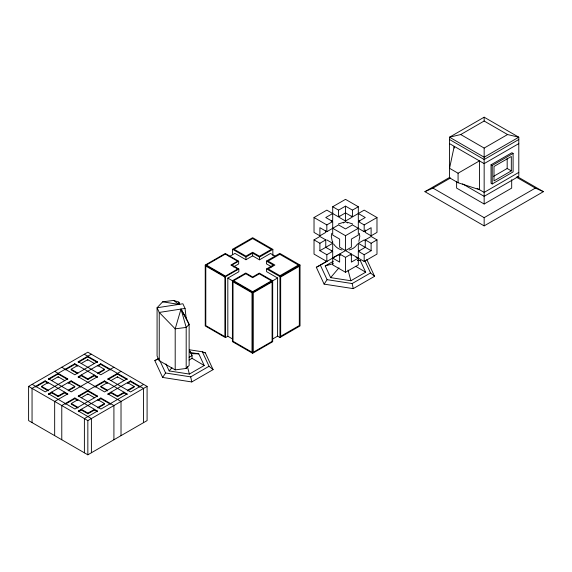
<?xml version="1.0" encoding="UTF-8"?>
<svg xmlns="http://www.w3.org/2000/svg" width="572" height="572" viewBox="0 0 572 572"><rect width="100%" height="100%" fill="white"/><g stroke="black" fill="none" stroke-linecap="round" stroke-linejoin="round"><path stroke-width="0.86" d="M331.781 233.312L331.295 236.322L332.253 241.391M358.851 241.391L359.802 236.322L359.316 233.312M189.353 349.778L202.331 351.78L205.291 352.81L213.099 369.634L191.77 381.946L162.634 377.434L165.601 372.987L159.996 360.918M366.774 259.488L374.581 276.312L353.253 288.624L324.117 284.12L327.084 279.672L320.363 265.186L338.724 254.583L340.454 254.847M357.471 243.987C355.548 246.882 352.595 249.299 349.113 249.964M165.901 363.928L169.155 370.935L171.929 367.674M333.362 261.232L325.218 265.937L330.637 277.62L338.967 267.832M179.78 304.275L178.771 302.102L173.652 300.414L162.648 301.83L157.078 307.757L157.078 355.991L159.245 360.667L175.196 369.877L186.186 368.461L189.132 365.472L189.132 324.424L186.136 317.96L181.002 309.066L175.196 328.828L175.196 369.877M232.454 338.917L227.828 336.25L225.454 337.616L205.234 325.94L205.234 265.05L225.289 253.468L238.667 261.19L238.667 263.928L233.469 266.931M232.568 254.561L232.568 249.27L252.631 237.687L272.851 249.363L272.851 255.541M229.115 256.735L234.935 253.375L245.946 259.731L252.631 255.87L259.481 259.824L270.484 253.468L275.111 256.142M462.598 183.898L484.155 196.346L518.797 176.34L518.797 137.201L484.155 117.196L449.513 137.201L449.549 177.82L458.072 182.74L479.436 189.675L479.436 160.889L458.072 173.223L449.549 168.304L454.225 146.332L454.225 148.076M325.761 230.795L325.761 232.425L319.898 235.807L314.028 232.425L314.028 217.524L326.834 210.131L338.567 216.902L345.502 212.898L352.445 216.902L364.178 210.131L376.984 217.524L376.984 232.425L371.114 235.807L365.251 232.425L365.251 229.987M331.159 221.178L332.704 220.292L332.704 206.742L345.502 199.349L358.308 206.742L358.308 220.292L359.852 221.178M238.667 261.19L231.982 265.05L238.831 269.004L238.831 271.743L227.828 278.099L227.828 336.25M232.568 249.27L245.946 256.992L252.631 253.131L259.481 257.085L272.851 249.363M460.732 134.549L484.155 121.021L507.578 134.549L518.797 137.201L484.155 157.2L449.513 137.201L460.732 134.549L484.155 148.069L507.578 134.549M28.6 386.393L87.845 352.188L147.09 386.393L147.09 420.599L87.845 454.804L28.6 420.599L28.6 386.393L87.845 420.599L147.09 386.393M332.704 213.52L325.761 217.524L332.704 221.528L332.704 235.078L339.639 239.082L339.639 247.211L351.372 253.982L351.372 262.112L358.308 258.101M332.704 206.742L338.567 210.131L345.502 206.127L352.445 210.131L358.308 206.742M127.091 394.63L127.091 393.951L104.483 380.895L78.321 395.996L78.321 396.682L87.845 391.176L97.455 396.725L97.455 396.046L71.128 380.845L48.62 393.843L48.62 394.53L51.587 392.814L58.208 396.639L64.765 392.857L67.746 394.573L67.746 393.893L45.131 380.838L32.053 388.388L32.053 422.594M54.669 371.342L67.732 378.878L67.732 379.565L58.122 374.017L48.599 379.522L48.599 378.836L74.76 363.735L97.369 376.791L97.369 377.47M84.291 354.24L97.354 361.783L97.354 362.462L87.745 356.914L78.221 362.419L78.221 361.733L91.298 354.182M205.234 265.05L225.454 276.726L238.831 269.004M41.563 386.343L48.184 390.168L48.184 390.848L41.563 387.022L41.563 386.343L48.112 382.554L48.112 383.24L45.131 381.517L35.607 387.015L35.607 386.336M77.742 366.137L74.76 364.414L65.229 369.912L65.229 369.233M51.58 380.559L58.137 376.769L64.765 380.594M71.185 369.24L77.806 373.066L77.806 373.745L71.185 369.92L71.185 369.24L77.742 365.451M81.203 363.456L87.759 359.666L94.387 363.492M314.028 217.524L326.834 224.918L332.704 221.528M271.75 266.909L266.423 263.835L266.423 261.097L279.801 253.375L300.028 265.05L300.028 325.94L279.965 337.523L277.592 336.15L272.501 339.089M67.732 378.878L45.217 391.877L32.154 384.341M97.354 361.783L74.839 374.774L61.776 367.238M319.898 235.807L319.898 227.685L326.834 231.689L338.567 224.918L345.502 228.922L352.445 224.918L364.178 231.689L371.114 227.685L371.114 235.807M339.639 216.016L339.639 217.639L345.502 221.021L351.372 217.639L351.372 216.016M314.028 239.875L319.898 243.257L319.898 250.708L326.834 254.719L326.834 261.49L314.028 254.097L314.028 239.875L319.898 236.486L325.761 239.875L325.761 247.326L332.704 251.33L332.704 264.879L345.502 272.272L358.308 264.879L358.308 251.33L365.251 247.326L365.251 239.875L371.114 236.486L376.984 239.875L376.984 254.097L364.178 261.49L352.445 254.719L350.901 255.605M343.307 222.973L345.502 221.7L347.704 222.973M96.625 377.041L94.387 375.754L87.831 379.536L81.21 375.711L78.242 377.427L78.242 376.741L100.751 363.742L127.077 378.943L127.077 379.622L117.467 374.081L107.944 379.579L107.944 378.893L121.021 371.342M68.161 383.24L71.128 381.531L80.738 387.072L80.738 386.393M97.783 366.137L100.751 364.428L110.36 369.97L110.36 369.29M277.592 336.15L277.592 277.999L266.588 271.65L266.588 268.911L273.273 265.05L266.423 261.097M319.898 243.257L325.761 239.875M332.704 258.101L339.639 262.112L339.639 253.982L351.372 247.211L351.372 239.082L358.308 235.078L358.308 221.528L365.251 217.524L358.308 213.52M51.587 392.814L51.587 392.127L58.208 395.953L64.765 392.17L64.765 392.857M68.232 390.168L74.789 386.386L74.789 387.065L68.232 390.855M81.21 375.711L81.21 375.025L87.831 378.85L94.387 375.068L94.387 375.754M97.855 373.066L104.411 369.283L104.411 369.962L97.855 373.752M67.746 393.893L54.669 401.444L54.669 435.649M97.369 376.791L71.214 391.892L48.599 378.836M113.914 367.238L100.836 374.789L78.221 361.733M332.704 228.299L345.502 235.693L358.308 228.299M358.308 221.528L364.178 224.918L376.984 217.524M319.898 250.708L332.704 243.315L326.834 239.933M517.238 176.562L543.4 191.67L484.155 225.876L424.91 191.67L449.528 177.456M424.91 191.67L432.968 188.102L450.543 177.964M227.828 278.099L252.631 292.414L277.592 277.999M266.588 268.911L279.965 276.633L300.028 265.05M518.797 139.504L484.155 159.509L449.513 139.504M113.914 439.754L113.914 405.548L100.851 398.005L78.343 411.003L78.343 411.69L81.31 409.974L87.931 413.799L94.487 410.017L97.469 411.733L97.469 411.053L74.853 397.998L61.776 405.548L61.776 439.754M71.285 403.503L77.906 407.328L77.906 408.008L71.285 404.182L71.285 403.503L77.835 399.714L77.835 400.4L74.853 398.677L65.33 404.175L65.33 403.496M107.465 383.297L104.483 381.574L94.952 387.072L94.952 386.393M331.159 250.979L332.704 250.093L332.704 241.627M518.797 143.608L484.155 163.613L449.513 143.608M326.834 254.719L332.704 251.33M81.303 397.719L87.859 393.929L94.487 397.754M107.529 390.905L100.908 387.08L100.908 386.4L107.465 382.611M110.925 380.616L117.482 376.826L124.11 380.652M491.041 164.786L511.911 152.731L513.098 153.41L513.098 171.915L492.22 183.962L491.041 183.283L491.041 164.786L492.22 165.465L513.098 153.41M324.117 284.12L316.316 267.296L326.977 261.139M332.311 258.065L338.724 254.583M162.634 377.434L154.826 360.617L158.637 358.415M359.852 250.979L358.308 250.093L358.308 243.315L364.178 239.933L365.715 240.819M97.455 396.046L74.939 409.037L48.62 393.843M127.077 378.943L104.562 391.934L78.242 376.741M126.348 394.201L124.11 392.914L117.553 396.696L110.932 392.871L107.965 394.587L107.965 393.901L130.473 380.902L143.536 388.445L143.536 422.651M97.883 400.4L100.851 398.691L110.46 404.232L110.46 403.553M127.506 383.297L130.473 381.588L140.083 387.13L140.083 386.45M339.639 253.982L345.502 257.371L351.372 253.982M365.251 239.875L371.114 243.257L376.984 239.875M493.622 176.319L507.178 168.49L511.325 170.885L511.325 156.492L494.001 166.495L494.001 180.888L511.325 170.885M81.31 409.974L81.31 409.287L87.931 413.113L94.487 409.33L94.487 410.017M97.955 407.328L104.512 403.546L104.512 404.225L97.955 408.015M110.932 392.871L110.932 392.185L117.553 396.01L124.11 392.228L124.11 392.914M127.577 390.226L134.134 386.443L134.134 387.122L127.577 390.912M358.308 251.33L364.178 254.719L371.114 250.708L371.114 243.257M189.096 357.3L192.056 355.591L189.89 350.915L189.89 352.288M97.469 411.053L84.391 418.604L84.391 452.809M127.091 393.951L100.937 409.051L78.321 395.996M143.636 384.398L130.559 391.949L107.944 378.893M189.096 360.038L192.056 358.322L192.056 355.591M518.797 172.401L484.155 192.399L477.148 188.352M330.637 277.62L350.872 280.752L365.68 272.2L360.26 260.517L357.622 260.11M169.155 370.935L189.389 374.067L204.197 365.515L198.777 353.832L189.983 352.474M456.62 181.381L456.62 188.102L484.155 204.004L511.69 188.102L511.69 179.701M327.084 279.672L352.173 283.555L370.534 272.951L374.581 276.312M165.601 372.987L190.69 376.869L209.052 366.266L213.099 369.634M432.968 188.102L484.155 217.66L535.342 188.102L543.4 191.67M252.631 353.303L272.687 341.72L272.687 280.831L259.309 273.109L252.631 276.97L245.781 273.016L232.404 280.738L232.404 341.627L252.631 353.303L252.631 292.414M316.316 267.296L320.363 265.186M154.826 360.617L158.873 358.508M338.424 223.981L343.708 222.272M325.218 265.937L333.312 263.649M185.049 308.437L159.245 312.434L157.078 307.757L182.883 303.768L185.049 308.437L186.136 317.96M357.593 260.46L360.26 260.517M190.776 353.675L198.777 353.832M356.027 257.257L358.623 257.665M202.645 352.402L205.291 352.81M162.648 301.83L178.836 304.39L178.771 302.102L178.771 303.882M347.397 222.272L352.681 223.981M341.984 249.964C338.51 249.299 335.557 246.882 333.626 243.987M516.237 177.077L535.342 188.102M358.308 243.315L371.114 250.708M338.567 254.719L340.111 255.605M97.783 365.458L104.411 369.283M127.506 382.618L134.134 386.443M100.908 386.4L107.529 390.226M107.965 393.901L121.021 401.444L121.021 435.649M68.161 382.561L74.789 386.386M97.883 399.721L104.512 403.546M78.343 411.003L91.398 418.547L91.398 452.752M355.82 266.352L365.68 272.2M192.056 358.322L204.197 365.515M173.652 300.414L178.836 304.39M364.936 260.875L370.534 272.951M202.331 351.78L209.052 366.266M348.048 270.07L350.872 280.752M187.437 366.673L189.389 374.067M352.173 283.555L353.253 288.624M190.69 376.869L191.77 381.946M507.178 158.33L507.178 168.49M492.22 165.465L492.22 183.962M484.155 117.196L484.155 121.021M484.155 148.069L484.155 204.004M484.155 217.66L484.155 225.876M458.072 173.223L458.072 182.74M364.178 224.918L364.178 231.689M364.178 254.719L364.178 261.49M352.445 210.131L352.445 216.902M345.502 206.127L345.502 221.021M345.502 235.693L345.502 250.593M345.502 257.371L345.502 272.272M338.567 210.131L338.567 216.902M326.834 224.918L326.834 231.689M279.965 276.633L279.965 337.523M259.481 257.085L259.481 259.824M252.631 253.131L252.631 255.87M245.946 256.992L245.946 259.731M225.454 276.726L225.454 337.616M186.186 368.461L186.186 327.42L181.002 309.066L189.132 324.424L186.186 327.42L175.196 328.828L159.245 312.434L159.245 360.667M130.473 380.902L130.473 381.588M117.467 373.394L117.467 374.081M117.482 376.826L117.482 377.513M117.553 396.01L117.553 396.696M104.483 380.895L104.483 381.574M100.851 398.005L100.851 398.691M100.751 363.742L100.751 364.428M87.931 413.113L87.931 413.799M87.831 378.85L87.831 379.536M87.845 390.497L87.845 391.176M87.859 393.929L87.859 394.616M87.845 420.599L87.845 454.804M87.745 356.234L87.745 356.914M87.759 359.666L87.759 360.353M74.853 397.998L74.853 398.677M74.76 363.735L74.76 364.414M71.128 380.845L71.128 381.531M58.122 373.337L58.122 374.017M58.137 376.769L58.137 377.456M58.208 395.953L58.208 396.639M45.131 380.838L45.131 381.517M225.289 254.097L206.32 265.05L225.454 276.097L237.745 269.004L230.895 265.05L237.58 261.19L225.289 254.097M252.631 238.56L234.077 249.27L245.946 256.12L252.631 252.266L259.481 256.22L271.35 249.363L252.631 238.56M245.781 273.731L233.633 280.738L252.631 291.706L271.457 280.831L259.309 273.824L252.631 277.685L245.781 273.731M279.801 254.304L268.039 261.097L274.889 265.05L268.204 268.911L279.965 275.697L298.405 265.05L279.801 254.304M272.093 281.86L253.217 292.757L253.217 352.273L272.093 341.377L272.093 281.86M299.32 266.266L280.666 277.041L280.666 336.3L299.32 325.532L299.32 266.266M224.896 277.055L205.791 266.03L205.791 325.611L224.896 336.643L224.896 277.055M252.009 292.771L233.018 281.81L233.018 341.269L252.009 352.23L252.009 292.771"/></g></svg>
